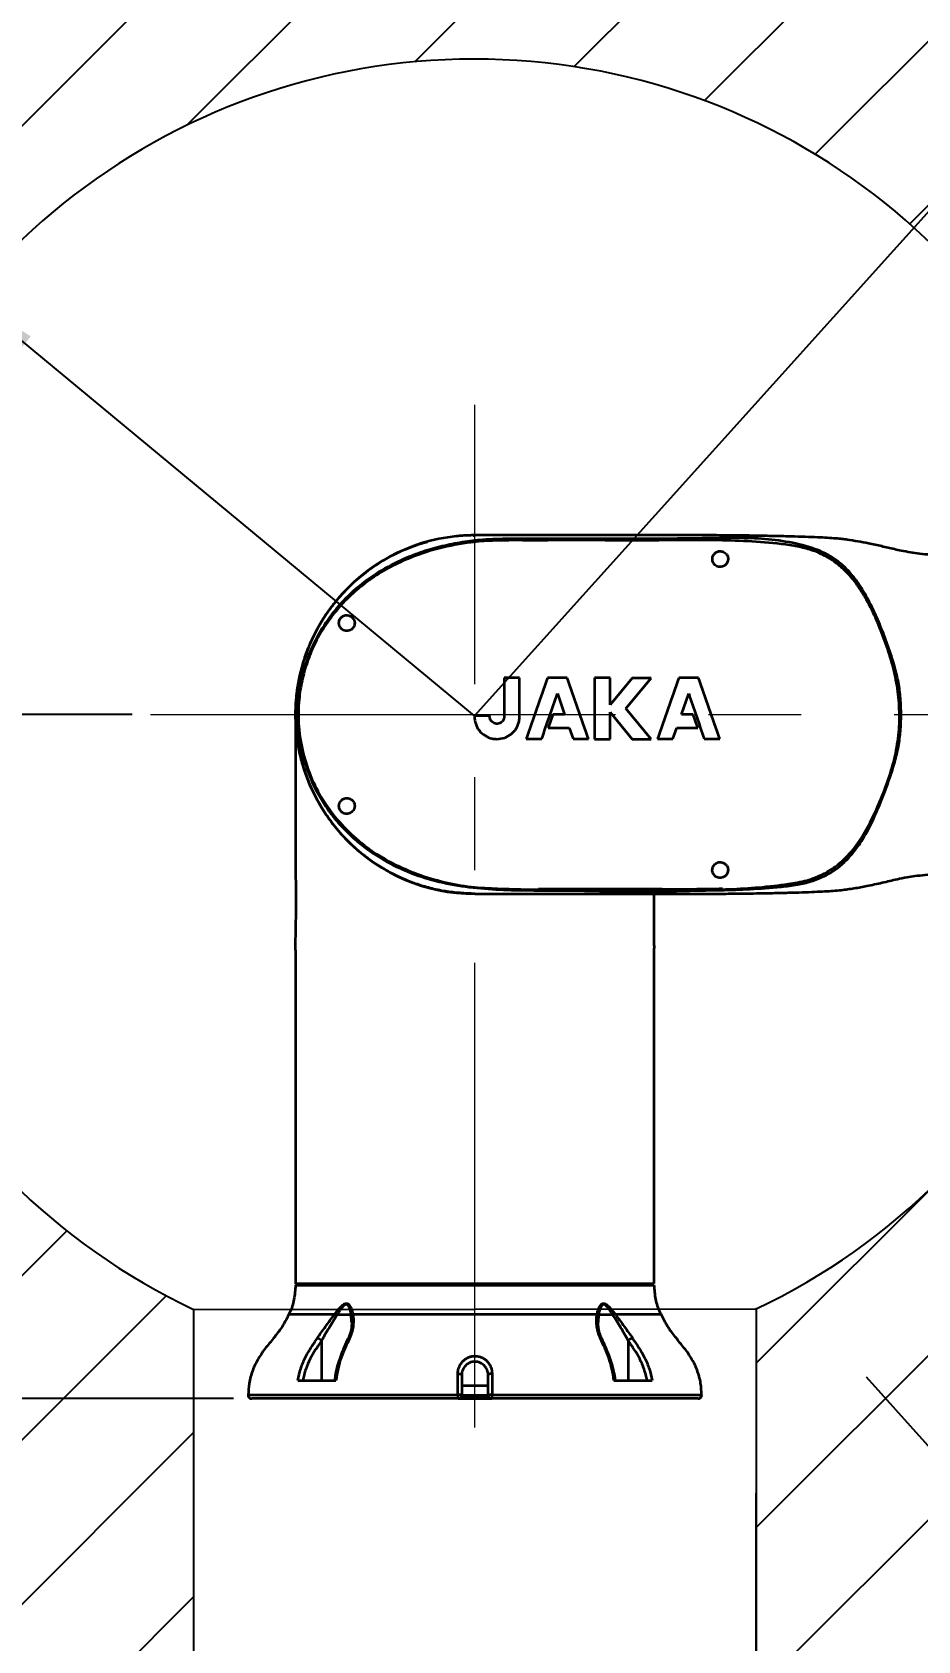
# Model space of a CAD drawing. Header units: millimetres. Extents: x 0 to 420, y 0 to 297.
# Drawn here: x 146.39 to 170.58, y 198.99 to 242.96 of the extents above; entities that cross this region are included whole.
import ezdxf

# ---------------------------------------------------------------- set-up
doc = ezdxf.new("R2010")
doc.units = ezdxf.units.MM
doc.header["$PDSIZE"] = -1
doc.linetypes.add('CENTERX2', pattern=[20.32, 12.7, -2.54, 2.54, -2.54])
doc.layers.add('细线层', color=4, linetype='Continuous')
doc.styles.add('SLDTEXTSTYLE4', font='TXT', dxfattribs={"width": 0.605})
doc.dimstyles.new('SLDDIMSTYLE0', dxfattribs={"dimtxt": 3, "dimasz": 2, "dimexe": 0, "dimexo": 0.0625, "dimgap": 0.75, "dimtad": 2, "dimdec": 1, "dimlfac": 10, "dimrnd": 1e-09, "dimzin": 12, "dimdsep": 46, "dimtxsty": 'SLDTEXTSTYLE4', "dimsah": 1, "dimcen": 0.09, "dimadec": 0, "dimazin": 3, "dimtfac": 1, "dimtmove": 0, "dimatfit": 0, "dimfxl": 0, "dimfrac": 2, "dimtolj": 1, "dimtzin": 12, "dimarcsym": 0})
doc.dimstyles.new('SLDDIMSTYLE1', dxfattribs={"dimtxt": 3, "dimasz": 2, "dimexe": 0, "dimexo": 0.0625, "dimgap": 0.75, "dimtad": 0, "dimtih": 1, "dimtoh": 1, "dimdec": 1, "dimlfac": 10, "dimrnd": 1e-09, "dimzin": 12, "dimdsep": 46, "dimtxsty": 'SLDTEXTSTYLE4', "dimsah": 1, "dimcen": 0, "dimadec": 0, "dimazin": 3, "dimtfac": 1, "dimtofl": 0, "dimtmove": 0, "dimatfit": 3, "dimfxl": 0, "dimfrac": 2, "dimtolj": 1, "dimtzin": 12, "dimarcsym": 0})
doc.dimstyles.new('SLDDIMSTYLE2', dxfattribs={"dimtxt": 3, "dimasz": 2, "dimexe": 0, "dimexo": 0.0625, "dimgap": 0.75, "dimtad": 0, "dimtih": 1, "dimtoh": 1, "dimdec": 1, "dimlfac": 10, "dimrnd": 1e-09, "dimzin": 12, "dimdsep": 46, "dimtxsty": 'SLDTEXTSTYLE4', "dimsah": 1, "dimcen": 0, "dimadec": 0, "dimazin": 3, "dimtfac": 1, "dimtofl": 0, "dimtmove": 0, "dimatfit": 3, "dimfxl": 0, "dimfrac": 2, "dimtolj": 1, "dimtzin": 12, "dimarcsym": 0})
doc.dimstyles.new('SLDDIMSTYLE3', dxfattribs={"dimtxt": 3, "dimasz": 2, "dimexe": 0, "dimexo": 0.0625, "dimgap": 0.75, "dimtad": 2, "dimdec": 0, "dimlfac": 10, "dimrnd": 1e-09, "dimzin": 12, "dimdsep": 46, "dimtxsty": 'SLDTEXTSTYLE4', "dimsah": 1, "dimcen": 0.09, "dimadec": 0, "dimazin": 3, "dimtfac": 1, "dimtofl": 0, "dimtmove": 0, "dimatfit": 3, "dimfxl": 0, "dimfrac": 2, "dimtolj": 1, "dimtzin": 12, "dimarcsym": 0})
doc.dimstyles.new('SLDDIMSTYLE4', dxfattribs={"dimtxt": 3, "dimasz": 2, "dimexe": 0, "dimexo": 0.0625, "dimgap": 0.75, "dimtad": 2, "dimdec": 1, "dimlfac": 10, "dimrnd": 1e-09, "dimzin": 12, "dimdsep": 46, "dimtxsty": 'SLDTEXTSTYLE4', "dimsah": 1, "dimcen": 0.09, "dimadec": 0, "dimazin": 3, "dimtfac": 1, "dimtofl": 0, "dimtmove": 0, "dimatfit": 3, "dimfxl": 0, "dimfrac": 2, "dimtolj": 1, "dimtzin": 12, "dimarcsym": 0})

# ---------------------------------------------------------------- blocks, each defined once
blk = doc.blocks.new('_D_1')
at = {"layer": '细线层'}
for p, q in [((116.877, 258.75), (99.252, 258.75)), ((144.651, 235.73), (116.877, 258.75)), ((158.471, 224.276), (144.651, 235.73))]:
    blk.add_line(p, q, dxfattribs=at)
blk.add_solid([(144.651, 235.73), (146.031, 234.261), (146.35, 234.646)], dxfattribs=at)
at = {"layer": '细线层', "char_height": 3, "attachment_point": 1, "style": 'SLDTEXTSTYLE4'}
for s, insert in [('S', (99.252, 262.617)), ('R179.5', (102.002, 262.617))]:
    blk.add_mtext(s, dxfattribs=dict(at, insert=insert))
blk = doc.blocks.new('_D_2')
at = {"layer": '细线层'}
for p, q in [((186.601, 255.531), (199.626, 270.002)), ((199.626, 270.002), (217.251, 270.002)), ((158.471, 224.276), (186.601, 255.531))]:
    blk.add_line(p, q, dxfattribs=at)
blk.add_solid([(186.601, 255.531), (188.125, 256.85), (187.754, 257.185)], dxfattribs=at)
at = {"layer": '细线层', "char_height": 3, "attachment_point": 1, "style": 'SLDTEXTSTYLE4'}
for s, insert in [('S', (201.214, 273.87)), ('R420.5', (203.964, 273.87))]:
    blk.add_mtext(s, dxfattribs=dict(at, insert=insert))
blk = doc.blocks.new('_D_3')
at = {"layer": '细线层'}
for p, q in [((157.971, 266.326), (79.143, 266.326)), ((79.643, 266.326), (79.643, 185.159)), ((147.266, 185.159), (79.143, 185.159))]:
    blk.add_line(p, q, dxfattribs=at)
for points in [[(79.643, 266.326), (79.393, 264.326), (79.893, 264.326)], [(79.643, 185.159), (79.893, 187.159), (79.393, 187.159)]]:
    blk.add_solid(points, dxfattribs=at)
at = {"layer": '细线层', "insert": (75.776, 224.76), "char_height": 3, "attachment_point": 1, "rotation": 90, "style": 'SLDTEXTSTYLE4'}
blk.add_mtext('812', dxfattribs=at)
blk = doc.blocks.new('_D_4')
at = {"layer": '细线层'}
for p, q in [((166.169, 207.56), (166.169, 161.109)), ((150.799, 207.548), (150.799, 161.109)), ((150.799, 161.609), (147.799, 161.609)), ((150.799, 161.609), (166.169, 161.609)), ((166.169, 161.609), (169.169, 161.609))]:
    blk.add_line(p, q, dxfattribs=at)
for points in [[(150.799, 161.609), (148.799, 161.859), (148.799, 161.359)], [(166.169, 161.609), (168.169, 161.359), (168.169, 161.859)]]:
    blk.add_solid(points, dxfattribs=at)
at = {"layer": '细线层', "char_height": 3, "attachment_point": 1, "style": 'SLDTEXTSTYLE4'}
for s, insert in [('%%c', (150.586, 165.476)), ('153.7', (154.96, 165.484))]:
    blk.add_mtext(s, dxfattribs=dict(at, insert=insert))
blk = doc.blocks.new('_D_5')
at = {"layer": '细线层'}
for p, q in [((169.176, 206.209), (183.203, 190.514)), ((183.203, 190.514), (198.795, 173.068)), ((198.795, 173.068), (213.67, 173.068))]:
    blk.add_line(p, q, dxfattribs=at)
blk.add_arc((169.176, 206.209), 21.05, 302.0076, 313.1487, dxfattribs=at)
blk.add_solid([(183.203, 190.514), (182.057, 192.172), (181.684, 191.838)], dxfattribs=at)
at = {"layer": '细线层', "insert": (200.382, 176.935), "char_height": 3, "attachment_point": 1, "style": 'SLDTEXTSTYLE4'}
blk.add_mtext('R210.5', dxfattribs=at)
blk = doc.blocks.new('_D_6')
at = {"layer": '细线层'}
for p, q in [((149.12, 224.309), (101.416, 224.309)), ((101.916, 224.309), (101.916, 205.609)), ((151.886, 205.609), (101.416, 205.609))]:
    blk.add_line(p, q, dxfattribs=at)
for points in [[(101.916, 224.309), (101.666, 222.309), (102.166, 222.309)], [(101.916, 205.609), (102.166, 207.609), (101.666, 207.609)]]:
    blk.add_solid(points, dxfattribs=at)
at = {"layer": '细线层', "insert": (98.049, 212.02), "char_height": 3, "attachment_point": 1, "rotation": 90, "style": 'SLDTEXTSTYLE4'}
blk.add_mtext('187', dxfattribs=at)

msp = doc.modelspace()

# ---------------------------------------------------------------- hatches: boundary and pattern name
at = {"layer": '细线层'}
h = msp.add_hatch(dxfattribs=at)
h.set_pattern_fill('ANSI31', color=256, style=0)
edge = h.paths.add_edge_path(flags=0)
edge.add_line((166.169, 208.06), (166.144, 185.378))
edge.add_arc((169.176, 206.209), 21.05, 261.7179, 300.6469)
edge.add_arc((158.471, 224.276), 42.05, 300.6469, 599.3531)
edge.add_arc((147.766, 206.209), 21.05, 239.3531, 278.2821)
edge.add_line((150.799, 185.378), (150.799, 208.048))
edge.add_arc((158.471, 224.276), 17.95, -64.6046, 244.697, ccw=False)

# ---------------------------------------------------------------- linework, layer by layer
at = {"color": 7, "linetype": 'Continuous', "lineweight": 35}
for p, q in [((158.437, 229.206), (158.485, 229.205)), ((159.702, 225.315), (159.284, 225.315)), ((159.284, 225.315), (159.284, 224.254)), ((159.702, 224.302), (159.702, 225.315)), ((161.004, 225.313), (160.469, 225.313)), ((162.175, 225.311), (161.754, 225.311)), ((162.175, 224.574), (162.175, 225.311)), ((162.781, 225.306), (162.175, 224.574)), ((162.607, 224.473), (163.296, 225.306)), ((163.296, 225.306), (162.781, 225.306)), ((163.268, 225.306), (163.274, 225.28)), ((164.588, 225.313), (164.053, 225.313)), ((160.735, 224.88), (160.931, 224.309)), ((164.126, 224.309), (164.323, 224.88)), ((158.886, 224.276), (158.471, 224.276)), ((158.471, 224.276), (158.471, 224.255)), ((160.613, 224.309), (160.486, 223.948)), ((160.931, 224.309), (160.613, 224.309)), ((162.175, 224.372), (162.781, 223.64)), ((162.175, 223.64), (162.175, 224.372)), ((163.296, 223.64), (162.607, 224.473)), ((164.445, 224.309), (164.126, 224.309)), ((164.571, 223.948), (164.445, 224.309)), ((160.486, 223.948), (161.058, 223.948)), ((161.058, 223.948), (161.164, 223.642)), ((163.894, 223.642), (164, 223.948)), ((164, 223.948), (164.571, 223.948)), ((153.626, 223.794), (153.622, 223.734)), ((153.653, 223.601), (153.651, 223.545)), ((159.885, 223.642), (160.309, 223.642)), ((161.164, 223.642), (161.584, 223.642)), ((161.754, 223.64), (162.175, 223.64)), ((162.781, 223.64), (163.296, 223.64)), ((163.474, 223.642), (163.894, 223.642)), ((164.748, 223.642), (165.172, 223.642)), ((153.584, 208.709), (163.384, 208.709)), ((154.384, 208.759), (154.384, 208.709)), ((162.584, 208.709), (162.584, 208.759)), ((154.722, 207.909), (155.104, 207.909)), ((161.819, 207.909), (155.149, 207.909)), ((161.864, 207.909), (162.246, 207.909)), ((154.294, 207.194), (154.294, 206.109)), ((162.674, 207.194), (162.674, 206.109)), ((153.646, 206.109), (154.687, 206.109)), ((158.844, 205.959), (158.124, 205.959)), ((162.281, 206.109), (163.323, 206.109)), ((158.024, 205.609), (152.386, 205.609)), ((158.024, 205.609), (158.944, 205.609)), ((158.884, 205.629), (158.084, 205.629)), ((158.104, 205.649), (158.864, 205.649)), ((158.852, 205.669), (158.116, 205.669)), ((164.582, 205.609), (158.944, 205.609))]:
    msp.add_line(p, q, dxfattribs=at)
at = {"color": 8, "linetype": 'Continuous', "lineweight": 35}
for p, q in [((154.647, 207.909), (153.4, 207.909)), ((155.115, 207.698), (155.104, 207.909)), ((161.864, 207.909), (161.853, 207.699)), ((163.568, 207.909), (162.322, 207.909)), ((152.286, 205.713), (158.017, 205.713)), ((158.952, 205.713), (164.682, 205.713))]:
    msp.add_line(p, q, dxfattribs=at)
at = {"color": 7, "linetype": 'Continuous', "lineweight": 35, "flags": 128}
for points in [[(155.016, 207.236), (155.017, 207.238), (155.018, 207.239)], [(161.951, 207.238), (161.951, 207.238), (161.952, 207.236)], [(158.017, 206.289), (158.037, 206.289), (158.057, 206.287), (158.076, 206.285), (158.092, 206.281), (158.106, 206.276), (158.116, 206.271), (158.122, 206.265), (158.124, 206.259)], [(158.951, 206.289), (158.931, 206.289), (158.911, 206.287), (158.892, 206.285), (158.876, 206.281), (158.863, 206.276), (158.852, 206.271), (158.846, 206.265), (158.844, 206.259)]]:
    msp.add_lwpolyline(points, dxfattribs=at)
at = {"color": 7, "linetype": 'Continuous', "lineweight": 35}
for centre, radius, start, end in [((158.484, 224.309), 4.9, 90, 270), ((154.138, 207.042), 0.218, 44.3604, 80.0772), ((162.83, 207.042), 0.218, 99.9228, 135.6396), ((152.386, 205.709), 0.1, 177.8883, 270), ((158.37, 205.686), 0.354, 175.7242, 192.5922), ((158.045, 204.965), 0.748, 83.9153, 92.1597), ((158.024, 205.709), 0.1, 270, 0), ((158.923, 204.965), 0.748, 87.8403, 96.0847), ((158.944, 205.709), 0.1, 180, 270), ((158.598, 205.686), 0.354, 347.4078, 4.2758), ((164.582, 205.709), 0.1, 270, 2.1117)]:
    msp.add_arc(centre, radius, start, end, dxfattribs=at)
at = {"color": 8, "linetype": 'Continuous', "lineweight": 35}
for centre, radius, start, end in [((155.055, 207.209), 0.0477, 85.8812, 141.2087), ((161.913, 207.21), 0.0471, 36.9794, 94.3338)]:
    msp.add_arc(centre, radius, start, end, dxfattribs=at)
at = {"color": 7, "linetype": 'Continuous', "lineweight": 35}
for points, knots in [([(160.152, 229.115), (161.41, 229.109), (162.923, 229.102), (164.69, 229.125), (165.454, 229.143), (166.217, 229.128), (166.972, 229.049), (167.59, 228.909), (168.067, 228.718), (168.397, 228.51), (168.689, 228.246), (168.963, 227.908), (169.215, 227.495), (169.517, 226.853), (169.765, 226.221), (169.957, 225.604), (170.061, 225.18), (170.116, 224.743), (170.129, 224.303), (170.116, 223.867), (170.06, 223.433), (169.955, 223.004), (169.785, 222.463), (169.538, 221.821), (169.255, 221.187), (168.951, 220.692), (168.674, 220.353), (168.361, 220.081), (168.031, 219.882), (167.67, 219.742), (167.278, 219.648), (166.855, 219.601), (166.019, 219.527), (164.783, 219.494), (162.608, 219.508), (160.699, 219.487), (159.056, 219.519), (158.225, 219.594), (157.407, 219.745), (156.618, 220.003), (156, 220.318), (155.536, 220.628), (155.207, 220.89), (154.905, 221.178), (154.628, 221.492), (154.378, 221.834), (154.1, 222.3), (153.89, 222.792), (153.749, 223.295), (153.654, 223.8), (153.618, 224.438), (153.703, 225.187), (153.915, 225.916), (154.243, 226.594), (154.683, 227.214), (155.22, 227.758), (155.849, 228.217), (156.474, 228.543), (157.061, 228.766), (157.592, 228.916), (158.139, 229.023), (158.752, 229.101), (159.425, 229.111), (159.91, 229.114), (160.152, 229.115)], [0, 0, 0, 0, 0.085283, 0.102502, 0.119827, 0.13708, 0.154168, 0.171186, 0.179884, 0.188823, 0.197509, 0.206404, 0.218273, 0.230163, 0.254487, 0.26423, 0.273968, 0.283982, 0.294008, 0.303777, 0.313536, 0.323613, 0.333696, 0.351916, 0.370242, 0.380637, 0.391209, 0.399794, 0.408625, 0.417179, 0.42591, 0.435926, 0.445972, 0.482785, 0.519673, 0.593384, 0.612179, 0.631058, 0.649828, 0.668474, 0.687107, 0.696669, 0.70623, 0.715577, 0.724924, 0.734584, 0.744245, 0.761648, 0.77063, 0.779611, 0.796434, 0.813753, 0.830464, 0.847653, 0.864499, 0.881805, 0.899223, 0.91705, 0.929399, 0.941751, 0.95445, 0.967151, 0.983561, 1, 1, 1, 1]), ([(158.476, 229.208), (158.471, 229.208), (158.434, 229.209), (158.336, 229.207), (158.212, 229.201), (158.101, 229.193), (158.027, 229.186), (157.99, 229.182), (157.974, 229.18)], [0, 0, 0, 0, 0.0232207, 0.2085742, 0.5353847, 0.6937578, 0.8604498, 1, 1, 1, 1]), ([(179.148, 228.432), (179.111, 228.43), (178.999, 228.426), (178.776, 228.418), (178.487, 228.41), (178.22, 228.404), (177.981, 228.399), (177.773, 228.395), (177.56, 228.391), (177.332, 228.388), (177.097, 228.385), (176.864, 228.384), (176.599, 228.383), (176.281, 228.383), (175.884, 228.386), (175.428, 228.394), (174.94, 228.408), (174.471, 228.427), (174.061, 228.448), (173.699, 228.466), (173.34, 228.485), (172.948, 228.508), (172.521, 228.537), (172.088, 228.569), (171.675, 228.602), (171.282, 228.637), (170.932, 228.671), (170.629, 228.705), (170.35, 228.743), (170.127, 228.784), (169.939, 228.826), (169.772, 228.867), (169.596, 228.908), (169.419, 228.947), (169.203, 228.993), (168.954, 229.04), (168.708, 229.078), (168.528, 229.104), (168.353, 229.121), (168.124, 229.137), (167.842, 229.151), (167.506, 229.164), (167.084, 229.177), (166.599, 229.188), (166.102, 229.197), (165.631, 229.203), (165.2, 229.207), (164.853, 229.209), (164.584, 229.21), (164.368, 229.211), (164.144, 229.211), (163.905, 229.211), (163.637, 229.211), (163.288, 229.211), (162.865, 229.211), (162.395, 229.211), (161.939, 229.211), (161.554, 229.211), (161.234, 229.211), (160.971, 229.21), (160.702, 229.21), (160.413, 229.21), (160.099, 229.21), (159.763, 229.21), (159.429, 229.21), (159.125, 229.21), (158.863, 229.209), (158.652, 229.209), (158.511, 229.209), (158.499, 229.209), (158.488, 229.209), (158.485, 229.209), (158.484, 229.209), (158.484, 229.209)], [0, 0, 0, 0, 0.006461, 0.019359, 0.030289, 0.041193, 0.048994, 0.056051, 0.063707, 0.071971, 0.080672, 0.08907, 0.097056, 0.109313, 0.123377, 0.13981, 0.158588, 0.175969, 0.190511, 0.202852, 0.215024, 0.229304, 0.245509, 0.261696, 0.277189, 0.291991, 0.306536, 0.321158, 0.335978, 0.356272, 0.376994, 0.3975, 0.417568, 0.437981, 0.458936, 0.491183, 0.521532, 0.535629, 0.549202, 0.562843, 0.57665, 0.591068, 0.606436, 0.625895, 0.64411, 0.660815, 0.67692, 0.690634, 0.698231, 0.70594, 0.71397, 0.722443, 0.731646, 0.742944, 0.760016, 0.777247, 0.793658, 0.809196, 0.818831, 0.8281, 0.837537, 0.847913, 0.859223, 0.871421, 0.88415, 0.895794, 0.908034, 0.920994, 0.934856, 0.949962, 0.966118, 0.983304, 1, 1, 1, 1]), ([(158.484, 219.409), (158.212, 219.421), (157.801, 219.44), (157.261, 219.558), (156.733, 219.718), (156.228, 219.944), (155.757, 220.231), (155.312, 220.557), (154.91, 220.937), (154.561, 221.364), (154.249, 221.818), (153.996, 222.31), (153.807, 222.828), (153.663, 223.36), (153.587, 223.909), (153.581, 224.46), (153.621, 225.01), (153.731, 225.552), (153.907, 226.075), (154.127, 226.58), (154.41, 227.056), (154.749, 227.49), (155.124, 227.894), (155.549, 228.249), (156.013, 228.547), (156.38, 228.741), (156.76, 228.899), (157.028, 228.995), (157.172, 229.028), (157.184, 229.031)], [0, 0, 0, 0, 0.057878, 0.087685, 0.117491, 0.17537, 0.205177, 0.234983, 0.292819, 0.322602, 0.352385, 0.410228, 0.440015, 0.469802, 0.52767, 0.557472, 0.587273, 0.645118, 0.674907, 0.704695, 0.76253, 0.792313, 0.822096, 0.879951, 0.909745, 0.93954, 0.968499, 0.997457, 1, 1, 1, 1]), ([(160.152, 229.07), (159.954, 229.07), (159.557, 229.072), (158.962, 229.068), (158.271, 229.016), (157.493, 228.867), (156.739, 228.62), (156.112, 228.319), (155.604, 228.002), (155.138, 227.629), (154.726, 227.202), (154.373, 226.73), (154.094, 226.236), (153.89, 225.735), (153.751, 225.236), (153.659, 224.649), (153.654, 223.977), (153.772, 223.24), (154.014, 222.536), (154.368, 221.879), (154.829, 221.288), (155.387, 220.767), (156.031, 220.335), (156.73, 220.002), (157.454, 219.764), (158.189, 219.605), (159.115, 219.542), (159.791, 219.531), (160.217, 219.524)], [0, 0, 0, 0, 0.032643, 0.06528, 0.097856, 0.146572, 0.195255, 0.228016, 0.26087, 0.293598, 0.325862, 0.358254, 0.390504, 0.418793, 0.447179, 0.475466, 0.516357, 0.557249, 0.597773, 0.638301, 0.679422, 0.720557, 0.763499, 0.806469, 0.847555, 0.888773, 0.929833, 1, 1, 1, 1]), ([(157.141, 229.02), (157.132, 229.018), (157.097, 229.008), (157.028, 228.987), (156.92, 228.953), (156.856, 228.93), (156.81, 228.914), (156.792, 228.907), (156.789, 228.906)], [0, 0, 0, 0, 0.0623326, 0.2510411, 0.4385079, 0.6587469, 0.9385943, 1, 1, 1, 1]), ([(165.248, 219.528), (165.31, 219.53), (165.911, 219.551), (166.682, 219.614), (167.55, 219.76), (167.998, 219.931), (168.374, 220.169), (168.721, 220.484), (169.039, 220.906), (169.327, 221.439), (169.587, 222.013), (169.819, 222.624), (169.991, 223.253), (170.084, 223.895), (170.086, 224.54), (170.015, 225.179), (169.864, 225.795), (169.663, 226.388), (169.433, 226.961), (169.179, 227.468), (168.903, 227.901), (168.617, 228.238), (168.295, 228.506), (167.952, 228.704), (167.582, 228.842), (167.024, 228.959), (166.281, 229.032), (165.358, 229.074), (164.434, 229.075), (162.839, 229.066), (161.412, 229.074), (160.293, 229.07), (160.152, 229.07)], [0, 0, 0, 0, 0.008939, 0.087104, 0.11165, 0.136126, 0.155863, 0.175613, 0.203661, 0.231794, 0.263219, 0.294779, 0.326194, 0.357423, 0.388294, 0.41928, 0.45015, 0.479935, 0.509739, 0.539473, 0.561757, 0.583998, 0.603055, 0.622106, 0.641013, 0.659942, 0.70439, 0.748914, 0.79353, 0.838103, 0.979617, 1, 1, 1, 1]), ([(165.184, 228.344), (165.205, 228.346), (165.246, 228.349), (165.302, 228.376), (165.353, 228.42), (165.39, 228.483), (165.404, 228.562), (165.388, 228.643), (165.345, 228.708), (165.289, 228.75), (165.233, 228.771), (165.178, 228.776), (165.121, 228.767), (165.064, 228.742), (165.008, 228.691), (164.97, 228.615), (164.966, 228.527), (164.994, 228.448), (165.043, 228.392), (165.102, 228.356), (165.152, 228.345), (165.179, 228.344), (165.184, 228.344)], [0, 0, 0, 0, 0.039308, 0.078498, 0.120462, 0.181537, 0.243548, 0.318995, 0.386834, 0.433347, 0.469389, 0.505672, 0.536973, 0.577524, 0.634168, 0.710464, 0.787804, 0.853332, 0.905066, 0.94784, 0.99082, 1, 1, 1, 1]), ([(154.984, 226.594), (155.005, 226.596), (155.043, 226.598), (155.1, 226.625), (155.145, 226.662), (155.176, 226.708), (155.196, 226.76), (155.203, 226.826), (155.182, 226.908), (155.126, 226.98), (155.044, 227.022), (154.965, 227.027), (154.903, 227.01), (154.86, 226.987), (154.827, 226.958), (154.802, 226.926), (154.782, 226.887), (154.767, 226.832), (154.77, 226.752), (154.812, 226.667), (154.889, 226.605), (154.959, 226.597), (154.984, 226.594)], [0, 0, 0, 0, 0.044743, 0.078043, 0.111582, 0.14011, 0.168006, 0.208654, 0.266688, 0.352447, 0.441629, 0.51496, 0.555221, 0.585108, 0.607216, 0.629427, 0.649889, 0.683181, 0.740493, 0.838995, 0.941632, 1, 1, 1, 1]), ([(160.469, 225.313), (160.372, 225.035), (160.178, 224.479), (159.983, 223.922), (159.885, 223.642)], [0, 0, 0, 0, 0.498296, 1, 1, 1, 1]), ([(161.584, 223.642), (161.487, 223.92), (161.294, 224.477), (161.101, 225.033), (161.004, 225.313)], [0, 0, 0, 0, 0.498312, 1, 1, 1, 1]), ([(161.754, 225.311), (161.754, 225.034), (161.754, 224.477), (161.754, 223.919), (161.754, 223.64)], [0, 0, 0, 0, 0.498103, 1, 1, 1, 1]), ([(164.053, 225.313), (163.957, 225.035), (163.764, 224.479), (163.571, 223.922), (163.474, 223.642)], [0, 0, 0, 0, 0.498322, 1, 1, 1, 1]), ([(165.172, 223.642), (165.075, 223.92), (164.88, 224.477), (164.686, 225.033), (164.588, 225.313)], [0, 0, 0, 0, 0.498341, 1, 1, 1, 1]), ([(160.309, 223.642), (160.38, 223.848), (160.522, 224.26), (160.664, 224.673), (160.735, 224.88)], [0, 0, 0, 0, 0.499068, 1, 1, 1, 1]), ([(164.323, 224.88), (164.393, 224.674), (164.535, 224.261), (164.677, 223.849), (164.748, 223.642)], [0, 0, 0, 0, 0.499093, 1, 1, 1, 1]), ([(158.921, 224.147), (158.914, 224.161), (158.9, 224.188), (158.89, 224.232), (158.887, 224.261), (158.886, 224.276)], [0, 0, 0, 0, 0.351095, 0.672975, 1, 1, 1, 1]), ([(159.701, 224.188), (159.702, 224.202), (159.703, 224.228), (159.703, 224.266), (159.702, 224.29), (159.702, 224.302)], [0, 0, 0, 0, 0.372432, 0.686131, 1, 1, 1, 1]), ([(153.585, 224.221), (153.585, 224.221), (153.585, 224.22), (153.584, 224.184), (153.584, 224.101), (153.584, 223.951), (153.584, 223.766), (153.584, 223.549), (153.584, 223.278), (153.584, 222.931), (153.584, 222.515), (153.584, 222.066), (153.584, 221.633), (153.584, 221.351), (153.584, 221.229)], [0, 0, 0, 0, 0.032231, 0.079543, 0.166351, 0.244235, 0.314609, 0.382795, 0.456523, 0.553501, 0.661736, 0.779715, 0.904748, 1, 1, 1, 1]), ([(158.471, 224.255), (158.477, 224.186), (158.491, 224.047), (158.597, 223.863), (158.753, 223.723), (158.927, 223.648), (159.042, 223.641), (159.088, 223.638)], [0, 0, 0, 0, 0.21398, 0.427997, 0.64239, 0.858447, 1, 1, 1, 1]), ([(159.088, 224.057), (159.071, 224.058), (159.033, 224.061), (158.976, 224.087), (158.94, 224.121), (158.924, 224.143), (158.921, 224.147)], [0, 0, 0, 0, 0.250055, 0.58582, 0.922138, 1, 1, 1, 1]), ([(159.088, 223.638), (159.157, 223.644), (159.295, 223.658), (159.479, 223.764), (159.62, 223.92), (159.685, 224.073), (159.698, 224.165), (159.701, 224.188)], [0, 0, 0, 0, 0.229793, 0.459607, 0.690132, 0.922249, 1, 1, 1, 1]), ([(159.255, 224.149), (159.245, 224.136), (159.222, 224.105), (159.17, 224.071), (159.121, 224.058), (159.093, 224.057), (159.088, 224.057)], [0, 0, 0, 0, 0.247413, 0.582992, 0.917906, 1, 1, 1, 1]), ([(159.284, 224.254), (159.284, 224.245), (159.283, 224.225), (159.276, 224.189), (159.263, 224.165), (159.255, 224.149)], [0, 0, 0, 0, 0.262084, 0.524247, 1, 1, 1, 1]), ([(154.984, 221.594), (155.021, 221.6), (155.095, 221.611), (155.167, 221.682), (155.199, 221.765), (155.201, 221.834), (155.185, 221.892), (155.157, 221.94), (155.121, 221.977), (155.074, 222.007), (155.012, 222.026), (154.931, 222.024), (154.843, 221.982), (154.785, 221.907), (154.766, 221.825), (154.772, 221.763), (154.788, 221.718), (154.81, 221.681), (154.836, 221.651), (154.871, 221.624), (154.923, 221.599), (154.961, 221.596), (154.984, 221.594)], [0, 0, 0, 0, 0.097324, 0.198736, 0.258642, 0.303873, 0.337595, 0.366269, 0.395007, 0.422549, 0.460968, 0.515709, 0.598383, 0.708102, 0.77466, 0.815583, 0.843605, 0.86543, 0.88734, 0.907877, 0.942171, 1, 1, 1, 1]), ([(153.585, 221.229), (153.584, 220.914), (153.581, 220.018), (153.598, 218.928), (153.574, 218.122), (153.576, 217.897), (153.576, 217.866)], [0, 0, 0, 0, 0.280937, 0.798953, 0.972317, 1, 1, 1, 1]), ([(158.484, 219.409), (158.484, 219.409), (158.483, 219.409), (158.497, 219.409), (158.486, 219.409), (158.59, 219.408), (158.766, 219.408), (158.998, 219.408), (159.271, 219.408), (159.611, 219.408), (160.009, 219.408), (160.429, 219.408), (160.824, 219.407), (161.199, 219.407), (161.57, 219.407), (161.959, 219.407), (162.379, 219.407), (162.825, 219.407), (163.259, 219.407), (163.638, 219.407), (163.942, 219.407), (164.192, 219.407), (164.41, 219.407), (164.608, 219.408), (164.794, 219.408), (164.996, 219.409), (165.223, 219.411), (165.494, 219.413), (165.814, 219.417), (166.197, 219.422), (166.617, 219.43), (167.042, 219.44), (167.429, 219.451), (167.763, 219.464), (168.043, 219.477), (168.294, 219.492), (168.509, 219.511), (168.667, 219.534), (168.847, 219.561), (169.019, 219.591), (169.205, 219.626), (169.402, 219.667), (169.611, 219.714), (169.819, 219.762), (170.012, 219.811), (170.241, 219.856), (170.503, 219.896), (170.78, 219.93), (171.111, 219.965), (171.543, 220.005), (172.047, 220.046), (172.595, 220.086), (173.088, 220.118), (173.511, 220.143), (173.897, 220.161), (174.327, 220.184), (174.799, 220.205), (175.279, 220.22), (175.713, 220.229), (176.102, 220.234), (176.437, 220.235), (176.727, 220.235), (176.979, 220.233), (177.216, 220.231), (177.452, 220.228), (177.688, 220.224), (177.946, 220.22), (178.239, 220.214), (178.576, 220.205), (178.82, 220.198), (178.933, 220.195), (178.947, 220.194)], [0, 0, 0, 0, 0.020625, 0.041487, 0.061046, 0.074585, 0.087359, 0.099566, 0.111326, 0.122761, 0.138914, 0.154312, 0.1687, 0.182054, 0.195159, 0.209209, 0.224481, 0.240918, 0.257913, 0.271731, 0.282287, 0.291092, 0.29892, 0.306071, 0.312757, 0.319145, 0.328175, 0.337487, 0.348805, 0.363174, 0.379537, 0.39525, 0.410245, 0.424544, 0.43795, 0.450606, 0.466759, 0.484614, 0.503636, 0.522594, 0.541259, 0.565742, 0.590164, 0.614802, 0.639629, 0.664069, 0.679004, 0.693837, 0.708798, 0.724025, 0.745317, 0.766123, 0.785303, 0.799678, 0.812435, 0.82753, 0.846614, 0.863945, 0.879843, 0.893971, 0.906393, 0.916408, 0.925544, 0.933968, 0.942198, 0.951294, 0.959718, 0.97044, 0.98312, 0.997777, 1, 1, 1, 1]), ([(165.184, 219.844), (165.203, 219.845), (165.24, 219.848), (165.295, 219.872), (165.351, 219.915), (165.392, 219.984), (165.405, 220.072), (165.382, 220.157), (165.331, 220.221), (165.271, 220.259), (165.205, 220.276), (165.14, 220.272), (165.084, 220.252), (165.035, 220.217), (164.991, 220.163), (164.966, 220.09), (164.97, 220.004), (165.005, 219.93), (165.061, 219.878), (165.117, 219.852), (165.159, 219.844), (165.18, 219.844), (165.184, 219.844)], [0, 0, 0, 0, 0.034963, 0.06974, 0.120394, 0.191019, 0.263354, 0.345019, 0.39934, 0.443994, 0.4889, 0.527824, 0.564725, 0.604101, 0.6495, 0.716482, 0.784408, 0.864226, 0.919179, 0.959559, 0.992401, 1, 1, 1, 1]), ([(160.218, 219.543), (160.414, 219.542), (161.434, 219.538), (162.878, 219.547), (164.359, 219.534), (165.015, 219.547), (165.247, 219.552)], [0, 0, 0, 0, 0.116812, 0.608733, 0.861403, 1, 1, 1, 1]), ([(163.385, 217.923), (163.385, 217.985), (163.382, 218.479), (163.383, 218.974), (163.384, 219.407)], [0, 0, 0, 0, 0.124235, 1, 1, 1, 1]), ([(153.584, 217.866), (153.584, 217.802), (153.584, 217.649), (153.584, 217.416), (153.584, 217.17), (153.584, 216.934), (153.584, 216.71), (153.584, 216.514), (153.584, 216.369), (153.584, 216.226), (153.584, 216.104), (153.584, 216.007), (153.584, 215.905), (153.584, 215.781), (153.584, 215.602), (153.584, 215.34), (153.584, 215.023), (153.584, 214.679), (153.584, 214.325), (153.584, 213.918), (153.584, 213.462), (153.584, 212.966), (153.584, 212.336), (153.584, 211.558), (153.584, 210.614), (153.584, 209.672), (153.584, 209.043), (153.584, 208.759)], [0, 0, 0, 0, 0.018451, 0.0436641, 0.0690987, 0.0951546, 0.1232808, 0.1537079, 0.1868452, 0.2188967, 0.2465357, 0.268938, 0.2859645, 0.305519, 0.3314555, 0.3640058, 0.403786, 0.4349015, 0.4699218, 0.5090197, 0.5524142, 0.5996796, 0.6501021, 0.7317774, 0.8211425, 0.9189995, 1, 1, 1, 1]), ([(163.384, 208.759), (163.384, 209.052), (163.384, 209.693), (163.384, 210.65), (163.384, 211.6), (163.384, 212.376), (163.384, 212.998), (163.384, 213.481), (163.384, 213.921), (163.384, 214.309), (163.384, 214.642), (163.384, 214.96), (163.384, 215.25), (163.384, 215.505), (163.384, 215.713), (163.384, 215.915), (163.384, 216.084), (163.384, 216.269), (163.384, 216.45), (163.384, 216.668), (163.384, 216.963), (163.384, 217.322), (163.384, 217.653), (163.384, 217.86), (163.384, 217.923)], [0, 0, 0, 0, 0.082941, 0.18167, 0.271059, 0.351929, 0.40135, 0.447225, 0.488847, 0.525901, 0.55863, 0.587236, 0.622836, 0.65084, 0.677865, 0.706375, 0.745852, 0.787105, 0.831057, 0.865608, 0.902521, 0.941391, 0.982228, 1, 1, 1, 1]), ([(153.584, 208.709), (153.574, 208.579), (153.555, 208.321), (153.475, 208.055), (153.407, 207.929), (153.4, 207.917)], [0, 0, 0, 0, 0.478154, 0.946843, 1, 1, 1, 1]), ([(153.586, 208.759), (153.585, 208.759), (153.575, 208.759), (153.628, 208.759), (153.746, 208.759), (153.912, 208.759), (154.143, 208.759), (154.435, 208.759), (154.765, 208.759), (155.15, 208.759), (155.58, 208.759), (156.038, 208.759), (156.533, 208.759), (157.052, 208.759), (157.489, 208.759), (157.967, 208.759), (158.311, 208.759), (158.484, 208.759)], [0, 0, 0, 0, 0.0068271, 0.1126335, 0.1671204, 0.2216075, 0.3274364, 0.3819366, 0.4364368, 0.5422163, 0.596689, 0.6511613, 0.7569433, 0.8114166, 0.8658899, 0.9325726, 1, 1, 1, 1]), ([(158.484, 208.759), (158.756, 208.759), (159.167, 208.759), (159.707, 208.759), (160.234, 208.759), (160.74, 208.759), (161.21, 208.759), (161.655, 208.759), (162.057, 208.759), (162.407, 208.759), (162.719, 208.759), (162.972, 208.759), (163.161, 208.759), (163.304, 208.759), (163.38, 208.759), (163.38, 208.759), (163.38, 208.759)], [0, 0, 0, 0, 0.105814, 0.160306, 0.214798, 0.320613, 0.375105, 0.429597, 0.53538, 0.589855, 0.644329, 0.750125, 0.804605, 0.859086, 0.964928, 1, 1, 1, 1]), ([(163.569, 207.917), (163.56, 207.934), (163.492, 208.061), (163.412, 208.327), (163.393, 208.581), (163.384, 208.709)], [0, 0, 0, 0, 0.069974, 0.530301, 1, 1, 1, 1]), ([(154.647, 207.909), (154.671, 207.941), (154.696, 207.974), (154.747, 208.036), (154.772, 208.067), (154.811, 208.11), (154.824, 208.124), (154.851, 208.15), (154.865, 208.163), (154.894, 208.185), (154.908, 208.194), (154.939, 208.208), (154.954, 208.212), (154.983, 208.212), (154.997, 208.208), (155.022, 208.195), (155.034, 208.185), (155.054, 208.163), (155.063, 208.151), (155.079, 208.125), (155.087, 208.111), (155.107, 208.067), (155.118, 208.037), (155.136, 207.974), (155.143, 207.942), (155.149, 207.909)], [0, 0, 0, 0, 0.125, 0.125, 0.25, 0.25, 0.3125, 0.3125, 0.375, 0.375, 0.4375, 0.4375, 0.5, 0.5, 0.5625, 0.5625, 0.625, 0.625, 0.6875, 0.6875, 0.75, 0.75, 0.875, 0.875, 1, 1, 1, 1]), ([(155.104, 207.909), (155.1, 207.938), (155.094, 207.966), (155.081, 208.022), (155.073, 208.049), (155.058, 208.088), (155.053, 208.101), (155.04, 208.125), (155.034, 208.136), (155.018, 208.157), (155.01, 208.166), (154.995, 208.177), (154.989, 208.179), (154.978, 208.183), (154.972, 208.184), (154.954, 208.184), (154.941, 208.18), (154.917, 208.166), (154.905, 208.157), (154.883, 208.136), (154.873, 208.124), (154.852, 208.1), (154.842, 208.087), (154.813, 208.048), (154.795, 208.021), (154.758, 207.966), (154.74, 207.937), (154.722, 207.909)], [0, 0, 0, 0, 0.125, 0.125, 0.25, 0.25, 0.3125, 0.3125, 0.375, 0.375, 0.4375, 0.4375, 0.46875, 0.46875, 0.5, 0.5, 0.5625, 0.5625, 0.625, 0.625, 0.6875, 0.6875, 0.75, 0.75, 0.875, 0.875, 1, 1, 1, 1]), ([(161.819, 207.909), (161.825, 207.941), (161.832, 207.974), (161.85, 208.036), (161.861, 208.067), (161.881, 208.11), (161.888, 208.124), (161.905, 208.15), (161.914, 208.163), (161.934, 208.185), (161.945, 208.194), (161.97, 208.208), (161.984, 208.212), (162.014, 208.212), (162.029, 208.208), (162.059, 208.195), (162.074, 208.185), (162.102, 208.163), (162.116, 208.151), (162.143, 208.125), (162.157, 208.111), (162.196, 208.067), (162.221, 208.037), (162.272, 207.974), (162.297, 207.942), (162.322, 207.909)], [0, 0, 0, 0, 0.125, 0.125, 0.25, 0.25, 0.3125, 0.3125, 0.375, 0.375, 0.4375, 0.4375, 0.5, 0.5, 0.5625, 0.5625, 0.625, 0.625, 0.6875, 0.6875, 0.75, 0.75, 0.875, 0.875, 1, 1, 1, 1]), ([(162.246, 207.909), (162.228, 207.938), (162.21, 207.966), (162.173, 208.022), (162.155, 208.049), (162.125, 208.088), (162.116, 208.101), (162.095, 208.125), (162.084, 208.136), (162.062, 208.157), (162.051, 208.166), (162.033, 208.177), (162.026, 208.179), (162.014, 208.183), (162.008, 208.184), (161.989, 208.184), (161.978, 208.18), (161.958, 208.166), (161.95, 208.157), (161.934, 208.136), (161.927, 208.124), (161.915, 208.1), (161.91, 208.087), (161.895, 208.048), (161.887, 208.021), (161.874, 207.966), (161.868, 207.937), (161.864, 207.909)], [0, 0, 0, 0, 0.125, 0.125, 0.25, 0.25, 0.3125, 0.3125, 0.375, 0.375, 0.4375, 0.4375, 0.46875, 0.46875, 0.5, 0.5, 0.5625, 0.5625, 0.625, 0.625, 0.6875, 0.6875, 0.75, 0.75, 0.875, 0.875, 1, 1, 1, 1]), ([(153.4, 207.917), (153.35, 207.815), (153.242, 207.597), (153.018, 207.301), (152.777, 207.011), (152.56, 206.712), (152.401, 206.382), (152.307, 206.044), (152.297, 205.816), (152.292, 205.713)], [0, 0, 0, 0, 0.135576, 0.289104, 0.441319, 0.586138, 0.728261, 0.876546, 1, 1, 1, 1]), ([(154.175, 207.257), (154.211, 207.31), (154.248, 207.364), (154.324, 207.471), (154.363, 207.525), (154.443, 207.634), (154.484, 207.69), (154.565, 207.8), (154.606, 207.855), (154.647, 207.909)], [0, 0, 0, 0, 0.25, 0.25, 0.5, 0.5, 0.75, 0.75, 1, 1, 1, 1]), ([(154.722, 207.909), (154.685, 207.85), (154.648, 207.789), (154.575, 207.669), (154.539, 207.608), (154.466, 207.489), (154.431, 207.429), (154.361, 207.312), (154.326, 207.253), (154.294, 207.194)], [0, 0, 0, 0, 0.25, 0.25, 0.5, 0.5, 0.75, 0.75, 1, 1, 1, 1]), ([(154.722, 207.909), (154.708, 207.909), (154.694, 207.909), (154.668, 207.909), (154.657, 207.909), (154.647, 207.909)], [0, 0, 0, 0, 0.5, 0.5, 1, 1, 1, 1]), ([(155.117, 207.699), (155.117, 207.66), (155.117, 207.56), (155.083, 207.408), (155.044, 207.293), (155.017, 207.238), (155.016, 207.236)], [0, 0, 0, 0, 0.243796, 0.641344, 0.985149, 1, 1, 1, 1]), ([(155.149, 207.909), (155.158, 207.855), (155.163, 207.8), (155.165, 207.69), (155.161, 207.634), (155.147, 207.525), (155.135, 207.471), (155.103, 207.364), (155.083, 207.31), (155.058, 207.257)], [0, 0, 0, 0, 0.25, 0.25, 0.5, 0.5, 0.75, 0.75, 1, 1, 1, 1]), ([(155.149, 207.909), (155.138, 207.909), (155.128, 207.909), (155.114, 207.909), (155.108, 207.909), (155.104, 207.909)], [0, 0, 0, 0, 0.5, 0.5, 1, 1, 1, 1]), ([(161.91, 207.257), (161.885, 207.31), (161.865, 207.364), (161.833, 207.471), (161.822, 207.525), (161.807, 207.634), (161.804, 207.69), (161.805, 207.8), (161.81, 207.855), (161.819, 207.909)], [0, 0, 0, 0, 0.25, 0.25, 0.5, 0.5, 0.75, 0.75, 1, 1, 1, 1]), ([(161.864, 207.909), (161.86, 207.909), (161.855, 207.909), (161.84, 207.909), (161.831, 207.909), (161.819, 207.909)], [0, 0, 0, 0, 0.5, 0.5, 1, 1, 1, 1]), ([(161.953, 207.236), (161.951, 207.24), (161.923, 207.295), (161.886, 207.408), (161.852, 207.558), (161.851, 207.658), (161.851, 207.699)], [0, 0, 0, 0, 0.022582, 0.365777, 0.73387, 1, 1, 1, 1]), ([(162.674, 207.194), (162.642, 207.253), (162.608, 207.312), (162.538, 207.429), (162.502, 207.489), (162.43, 207.608), (162.393, 207.669), (162.32, 207.789), (162.283, 207.85), (162.246, 207.909)], [0, 0, 0, 0, 0.25, 0.25, 0.5, 0.5, 0.75, 0.75, 1, 1, 1, 1]), ([(162.322, 207.909), (162.312, 207.909), (162.3, 207.909), (162.274, 207.909), (162.261, 207.909), (162.246, 207.909)], [0, 0, 0, 0, 0.5, 0.5, 1, 1, 1, 1]), ([(162.322, 207.909), (162.363, 207.855), (162.403, 207.8), (162.485, 207.69), (162.525, 207.634), (162.605, 207.525), (162.644, 207.471), (162.72, 207.364), (162.758, 207.31), (162.793, 207.257)], [0, 0, 0, 0, 0.25, 0.25, 0.5, 0.5, 0.75, 0.75, 1, 1, 1, 1]), ([(164.676, 205.712), (164.671, 205.818), (164.66, 206.051), (164.563, 206.394), (164.398, 206.729), (164.176, 207.03), (163.934, 207.32), (163.718, 207.611), (163.616, 207.821), (163.569, 207.917)], [0, 0, 0, 0, 0.126421, 0.277082, 0.421731, 0.569511, 0.721921, 0.872684, 1, 1, 1, 1]), ([(153.646, 206.109), (153.665, 206.218), (153.691, 206.324), (153.759, 206.531), (153.8, 206.63), (153.871, 206.772), (153.897, 206.818), (153.949, 206.909), (153.977, 206.953), (154.06, 207.085), (154.119, 207.17), (154.175, 207.257)], [0, 0, 0, 0, 0.25, 0.25, 0.5, 0.5, 0.625, 0.625, 0.75, 0.75, 1, 1, 1, 1]), ([(154.294, 207.194), (154.24, 207.112), (154.185, 207.031), (154.079, 206.866), (154.028, 206.782), (153.937, 206.605), (153.897, 206.512), (153.846, 206.364), (153.831, 206.314), (153.805, 206.212), (153.793, 206.161), (153.784, 206.109)], [0, 0, 0, 0, 0.25, 0.25, 0.5, 0.5, 0.75, 0.75, 0.875, 0.875, 1, 1, 1, 1]), ([(155.012, 207.241), (155.007, 207.23), (154.966, 207.135), (154.891, 206.971), (154.798, 206.745), (154.727, 206.518), (154.676, 206.307), (154.658, 206.166), (154.651, 206.109)], [0, 0, 0, 0, 0.032011, 0.275376, 0.480296, 0.667632, 0.866003, 1, 1, 1, 1]), ([(155.058, 207.257), (154.979, 207.084), (154.896, 206.916), (154.797, 206.634), (154.768, 206.535), (154.719, 206.327), (154.7, 206.219), (154.687, 206.109)], [0, 0, 0, 0, 0.5, 0.5, 0.75, 0.75, 1, 1, 1, 1]), ([(162.281, 206.109), (162.268, 206.218), (162.25, 206.324), (162.202, 206.531), (162.173, 206.63), (162.123, 206.772), (162.105, 206.818), (162.068, 206.909), (162.049, 206.953), (161.99, 207.085), (161.95, 207.17), (161.91, 207.257)], [0, 0, 0, 0, 0.25, 0.25, 0.5, 0.5, 0.625, 0.625, 0.75, 0.75, 1, 1, 1, 1]), ([(162.318, 206.109), (162.316, 206.129), (162.306, 206.229), (162.27, 206.402), (162.21, 206.627), (162.132, 206.84), (162.045, 207.043), (161.986, 207.176), (161.957, 207.241)], [0, 0, 0, 0, 0.0466, 0.232397, 0.419378, 0.613321, 0.808729, 1, 1, 1, 1]), ([(163.184, 206.109), (163.175, 206.161), (163.163, 206.212), (163.137, 206.314), (163.122, 206.364), (163.071, 206.512), (163.031, 206.605), (162.94, 206.782), (162.889, 206.866), (162.783, 207.031), (162.728, 207.112), (162.674, 207.194)], [0, 0, 0, 0, 0.125, 0.125, 0.25, 0.25, 0.5, 0.5, 0.75, 0.75, 1, 1, 1, 1]), ([(162.793, 207.257), (162.906, 207.084), (163.025, 206.916), (163.166, 206.634), (163.208, 206.535), (163.277, 206.327), (163.303, 206.219), (163.323, 206.109)], [0, 0, 0, 0, 0.5, 0.5, 0.75, 0.75, 1, 1, 1, 1]), ([(158.017, 206.289), (158.017, 206.32), (158.02, 206.351), (158.031, 206.411), (158.039, 206.44), (158.061, 206.497), (158.075, 206.525), (158.107, 206.576), (158.125, 206.601), (158.167, 206.646), (158.189, 206.666), (158.239, 206.703), (158.267, 206.719), (158.325, 206.745), (158.355, 206.755), (158.402, 206.766), (158.418, 206.769), (158.45, 206.772), (158.483, 206.774), (158.515, 206.772), (158.548, 206.769), (158.564, 206.766), (158.611, 206.756), (158.642, 206.746), (158.685, 206.726), (158.7, 206.719), (158.727, 206.703), (158.74, 206.695), (158.778, 206.667), (158.801, 206.646), (158.843, 206.601), (158.861, 206.577), (158.893, 206.525), (158.907, 206.498), (158.929, 206.441), (158.937, 206.412), (158.948, 206.351), (158.951, 206.32), (158.951, 206.289)], [0, 0, 0, 0, 0.0625, 0.0625, 0.125, 0.125, 0.1875, 0.1875, 0.25, 0.25, 0.3125, 0.3125, 0.375, 0.375, 0.4375, 0.4375, 0.46875, 0.46875, 0.5, 0.53125, 0.53125, 0.5625, 0.5625, 0.625, 0.625, 0.65625, 0.65625, 0.6875, 0.6875, 0.75, 0.75, 0.8125, 0.8125, 0.875, 0.875, 0.9375, 0.9375, 1, 1, 1, 1]), ([(158.017, 205.713), (158.017, 205.81), (158.017, 205.908), (158.017, 206.1), (158.017, 206.195), (158.017, 206.289)], [0, 0, 0, 0, 0.5, 0.5, 1, 1, 1, 1]), ([(158.844, 206.259), (158.844, 206.282), (158.842, 206.306), (158.833, 206.351), (158.826, 206.373), (158.809, 206.415), (158.799, 206.435), (158.774, 206.473), (158.76, 206.491), (158.728, 206.525), (158.71, 206.54), (158.672, 206.567), (158.651, 206.579), (158.606, 206.598), (158.583, 206.606), (158.546, 206.614), (158.533, 206.616), (158.508, 206.618), (158.483, 206.62), (158.458, 206.618), (158.433, 206.615), (158.421, 206.613), (158.384, 206.606), (158.361, 206.598), (158.317, 206.578), (158.295, 206.566), (158.257, 206.539), (158.24, 206.524), (158.208, 206.491), (158.194, 206.473), (158.169, 206.435), (158.159, 206.415), (158.142, 206.372), (158.135, 206.35), (158.126, 206.305), (158.124, 206.282), (158.124, 206.259)], [0, 0, 0, 0, 0.0625, 0.0625, 0.125, 0.125, 0.1875, 0.1875, 0.25, 0.25, 0.3125, 0.3125, 0.375, 0.375, 0.4375, 0.4375, 0.46875, 0.46875, 0.5, 0.53125, 0.53125, 0.5625, 0.5625, 0.625, 0.625, 0.6875, 0.6875, 0.75, 0.75, 0.8125, 0.8125, 0.875, 0.875, 0.9375, 0.9375, 1, 1, 1, 1]), ([(158.951, 206.289), (158.952, 206.195), (158.952, 206.1), (158.952, 205.907), (158.952, 205.81), (158.952, 205.713)], [0, 0, 0, 0, 0.5, 0.5, 1, 1, 1, 1])]:
    msp.add_open_spline(points, degree=3, knots=knots, dxfattribs=at)
at = {"color": 8, "linetype": 'Continuous', "lineweight": 35}
msp.add_open_spline([(160.217, 219.524), (160.332, 219.521), (160.989, 219.504), (162.187, 219.475), (163.75, 219.463), (164.769, 219.507), (165.248, 219.528)], degree=3, knots=[0, 0, 0, 0, 0.068548, 0.391648, 0.714509, 1, 1, 1, 1], dxfattribs=at)
at = {"color": 7, "linetype": 'Continuous', "lineweight": 35}
for points in [[(158.124, 206.259), (158.124, 206.079), (158.124, 205.896), (158.124, 205.709)], [(158.844, 205.709), (158.844, 205.896), (158.844, 206.079), (158.844, 206.259)]]:
    msp.add_open_spline(points, degree=3, dxfattribs=at)
at = {"layer": '细线层', "linetype": 'CENTERX2', "lineweight": 18}
for p, q in [((158.484, 204.819), (158.484, 232.778)), ((149.62, 224.309), (220.807, 224.309)), ((160.06, 205.709), (155.952, 205.709))]:
    msp.add_line(p, q, dxfattribs=at)
at = {"layer": '细线层'}
for p, q in [((150.799, 208.048), (166.169, 208.06)), ((150.799, 208.048), (150.799, 185.378)), ((166.169, 208.06), (166.144, 185.378))]:
    msp.add_line(p, q, dxfattribs=at)
for radius, start, end in [(42.05, 300.6469, 239.3531), (42.05, 300.6469, 239.3531), (17.95, 295.3954, 244.697)]:
    msp.add_arc((158.471, 224.276), radius, start, end, dxfattribs=at)
for p in [(158.471, 224.276), (150.799, 208.048), (166.169, 208.06)]:
    msp.add_point(p, dxfattribs=at)

# ---------------------------------------------------------------- dimensions: what is measured, and where the dimension line sits
for mpoint, dimstyle, picture, middle in [((186.601, 255.531), 'SLDDIMSTYLE2', '_D_2', (209.232, 272.305)), ((144.651, 235.73), 'SLDDIMSTYLE1', '_D_1', (107.271, 261.052))]:
    dim = msp.add_radius_dim(center=(158.471, 224.276), mpoint=mpoint, text='S<>', dimstyle=dimstyle, dxfattribs=at)
    dim.commit()
    dim.dimension.update_dxf_attribs({"geometry": picture, "text_midpoint": middle, "dimtype": 164})
for base, p1, p2, dimstyle, picture, middle in [((79.643, 185.159), (158.471, 266.326), (147.766, 185.159), 'SLDDIMSTYLE3', '_D_3', (79.643, 228.197)), ((101.916, 205.609), (149.62, 224.309), (152.386, 205.609), 'SLDDIMSTYLE4', '_D_6', (101.916, 215.457))]:
    dim = msp.add_linear_dim(base=base, p1=p1, p2=p2, angle=90, dimstyle=dimstyle, dxfattribs=at)
    dim.commit()
    dim.dimension.update_dxf_attribs({"geometry": picture, "text_midpoint": middle, "dimtype": 160})
dim = msp.add_linear_dim(base=(166.169, 161.609), p1=(150.799, 208.048), p2=(166.169, 208.06), text='%%c<>', dimstyle='SLDDIMSTYLE0', dxfattribs=at)
dim.commit()
dim.dimension.update_dxf_attribs({"geometry": '_D_4', "text_midpoint": (157.929, 161.609), "dimtype": 160})
dim = msp.add_radius_dim(center=(169.176, 206.209), mpoint=(183.203, 190.514), dimstyle='SLDDIMSTYLE1', dxfattribs=at)
dim.commit()
dim.dimension.update_dxf_attribs({"geometry": '_D_5', "text_midpoint": (207.026, 175.37), "dimtype": 164})

doc.saveas('drawing.dxf')
